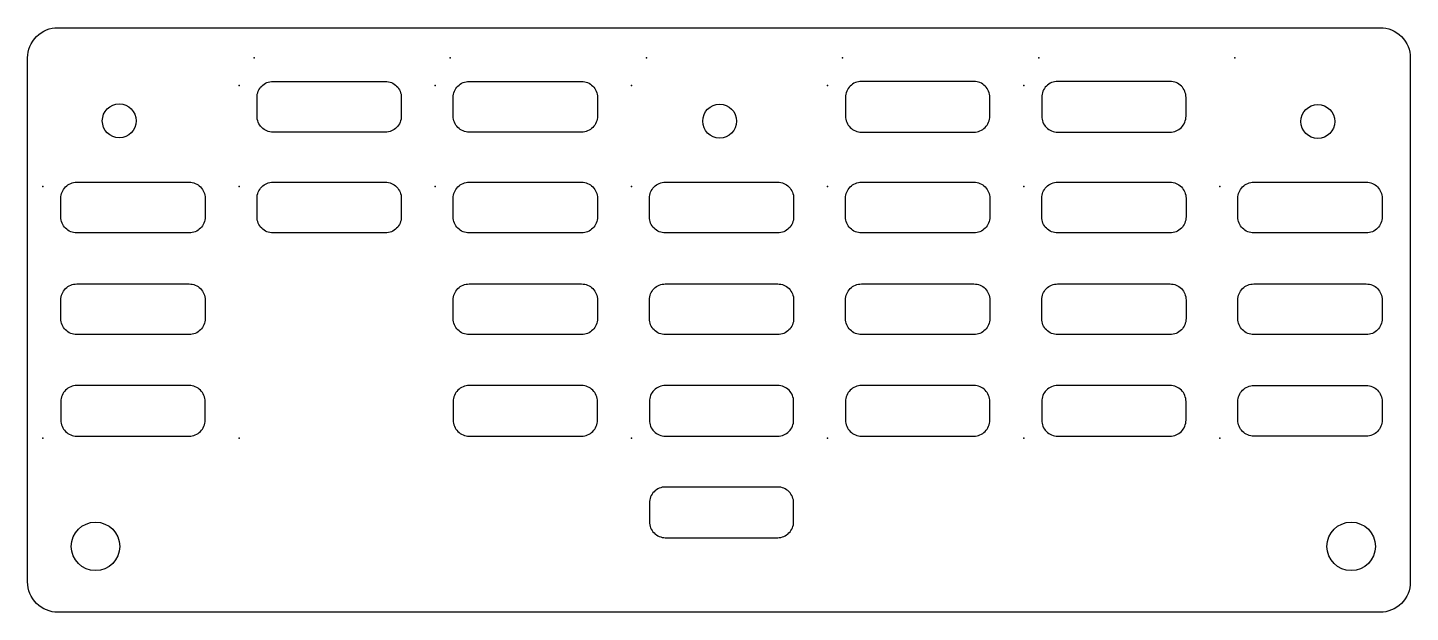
# Model space of a CAD drawing. Header units: millimetres. Extents: x -139 to 138, y -59 to 58.
import ezdxf

# ---------------------------------------------------------------- set-up
doc = ezdxf.new("R2010")
doc.units = ezdxf.units.MM
doc.layers.get('0').update_dxf_attribs({"linetype": 'CONTINUOUS'})

msp = doc.modelspace()

# ---------------------------------------------------------------- linework, layer by layer
for points in [[(-132.65, 58.2), (131.87, 58.2, -0.414214), (137.93, 52.14), (137.93, -52.62, -0.414214), (131.87, -58.68), (-132.65, -58.68, -0.414214), (-138.71, -52.62), (-138.71, 52.14, -0.414214)], [(-89.63, 47.45), (-67.14, 47.45, -0.414214), (-63.95, 44.26), (-63.95, 40.51, -0.414214), (-67.14, 37.32), (-89.63, 37.32, -0.414214), (-92.82, 40.51), (-92.82, 44.26, -0.414214)], [(-53.57, 40.51), (-53.57, 44.26, -0.414214), (-50.38, 47.45), (-27.89, 47.45, -0.414214), (-24.7, 44.26), (-24.7, 40.51, -0.414214), (-27.89, 37.32), (-50.38, 37.32, -0.414214)], [(53.8, 44.26, 0.414214), (50.61, 47.45), (28.12, 47.45, 0.414214), (24.93, 44.26), (24.93, 40.51, 0.414214), (28.12, 37.32), (50.61, 37.32, 0.414214), (53.8, 40.51)], [(64.18, 40.51, 0.414214), (67.37, 37.32), (89.86, 37.32, 0.414214), (93.05, 40.51), (93.05, 44.26, 0.414214), (89.86, 47.45), (67.37, 47.45, 0.414214), (64.18, 44.26)], [(-106.39, 17.17), (-128.88, 17.17, -0.414214), (-132.07, 20.36), (-132.07, 24.11, -0.414214), (-128.88, 27.3), (-106.39, 27.3, -0.414214), (-103.2, 24.11), (-103.2, 20.36, -0.414214)], [(-67.14, 17.17), (-89.63, 17.17, -0.414214), (-92.82, 20.36), (-92.82, 24.11, -0.414214), (-89.63, 27.3), (-67.14, 27.3, -0.414214), (-63.95, 24.11), (-63.95, 20.36, -0.414214)], [(-27.89, 17.17), (-50.38, 17.17, -0.414214), (-53.57, 20.36), (-53.57, 24.11, -0.414214), (-50.38, 27.3), (-27.89, 27.3, -0.414214), (-24.7, 24.11), (-24.7, 20.36, -0.414214)], [(11.36, 17.17), (-11.13, 17.17, -0.414214), (-14.32, 20.36), (-14.32, 24.11, -0.414214), (-11.13, 27.3), (11.36, 27.3, -0.414214), (14.55, 24.11), (14.55, 20.36, -0.414214)], [(50.61, 17.17), (28.12, 17.17, -0.414214), (24.93, 20.36), (24.93, 24.11, -0.414214), (28.12, 27.3), (50.61, 27.3, -0.414214), (53.8, 24.11), (53.8, 20.36, -0.414214)], [(89.86, 17.17), (67.37, 17.17, -0.414214), (64.18, 20.36), (64.18, 24.11, -0.414214), (67.37, 27.3), (89.86, 27.3, -0.414214), (93.05, 24.11), (93.05, 20.36, -0.414214)], [(129.11, 17.17), (106.62, 17.17, -0.414214), (103.43, 20.36), (103.43, 24.11, -0.414214), (106.62, 27.3), (129.11, 27.3, -0.414214), (132.3, 24.11), (132.3, 20.36, -0.414214)], [(-106.39, -3.16), (-128.88, -3.16, -0.414214), (-132.07, 0.03), (-132.07, 3.77, -0.414214), (-128.88, 6.97), (-106.39, 6.97, -0.414214), (-103.2, 3.77), (-103.2, 0.03, -0.414214)], [(-27.89, -3.16), (-50.38, -3.16, -0.414214), (-53.57, 0.03), (-53.57, 3.77, -0.414214), (-50.38, 6.97), (-27.89, 6.97, -0.414214), (-24.7, 3.77), (-24.7, 0.03, -0.414214)], [(11.36, -3.16), (-11.13, -3.16, -0.414214), (-14.32, 0.03), (-14.32, 3.77, -0.414214), (-11.13, 6.97), (11.36, 6.97, -0.414214), (14.55, 3.77), (14.55, 0.03, -0.414214)], [(50.61, -3.16), (28.12, -3.16, -0.414214), (24.93, 0.03), (24.93, 3.77, -0.414214), (28.12, 6.97), (50.61, 6.97, -0.414214), (53.8, 3.77), (53.8, 0.03, -0.414214)], [(89.86, -3.16), (67.37, -3.16, -0.414214), (64.18, 0.03), (64.18, 3.77, -0.414214), (67.37, 6.97), (89.86, 6.97, -0.414214), (93.05, 3.77), (93.05, 0.03, -0.414214)], [(129.11, -3.16), (106.62, -3.16, -0.414214), (103.43, 0.03), (103.43, 3.77, -0.414214), (106.62, 6.97), (129.11, 6.97, -0.414214), (132.3, 3.77), (132.3, 0.03, -0.414214)], [(-128.88, -13.33, 0.414214), (-132.07, -16.53), (-132.07, -20.27, 0.414214), (-128.88, -23.46), (-106.39, -23.46, 0.414214), (-103.2, -20.27), (-103.2, -16.53, 0.414214), (-106.39, -13.33)], [(-50.38, -13.33, 0.414214), (-53.57, -16.53), (-53.57, -20.27, 0.414214), (-50.38, -23.46), (-27.89, -23.46, 0.414214), (-24.7, -20.27), (-24.7, -16.53, 0.414214), (-27.89, -13.33)], [(14.55, -16.53, 0.414214), (11.36, -13.33), (-11.13, -13.33, 0.414214), (-14.32, -16.53), (-14.32, -20.27, 0.414214), (-11.13, -23.46), (11.36, -23.46, 0.414214), (14.55, -20.27)], [(24.93, -20.27, 0.414214), (28.12, -23.46), (50.61, -23.46, 0.414214), (53.8, -20.27), (53.8, -16.53, 0.414214), (50.61, -13.33), (28.12, -13.33, 0.414214), (24.93, -16.53)], [(67.37, -13.33, 0.414214), (64.18, -16.53), (64.18, -20.27, 0.414214), (67.37, -23.46), (89.86, -23.46, 0.414214), (93.05, -20.27), (93.05, -16.53, 0.414214), (89.86, -13.33)], [(129.11, -23.46), (106.62, -23.46, -0.414214), (103.43, -20.27), (103.43, -16.53, -0.414214), (106.62, -13.33), (129.11, -13.33, -0.414214), (132.3, -16.53), (132.3, -20.27, -0.414214)], [(11.36, -43.76, 0.414214), (14.55, -40.57), (14.55, -36.83, 0.414214), (11.36, -33.63), (-11.13, -33.63, 0.414214), (-14.32, -36.83), (-14.32, -40.57, 0.414214), (-11.13, -43.76)]]:
    msp.add_lwpolyline(points, format="xyb", close=True)
for centre, radius in [((-120.38, 39.56), 3.39), ((-0.26, 39.52), 3.39), ((119.42, 39.45), 3.39), ((-125.13, -45.5), 4.85), ((126.1, -45.5), 4.85)]:
    msp.add_circle(centre, radius)
for p in [(-93.4, 52.14), (-54.15, 52.14), (-14.9, 52.14), (24.35, 52.14), (63.6, 52.14), (102.85, 52.14), (-96.4, 46.62), (-57.15, 46.62), (-17.9, 46.62), (21.35, 46.62), (60.6, 46.62), (-135.65, 26.47), (-96.4, 26.47), (-57.15, 26.47), (-17.9, 26.47), (21.35, 26.47), (60.6, 26.47), (99.85, 26.47), (-135.65, -23.86), (-96.4, -23.86), (-17.9, -23.86), (21.35, -23.86), (60.6, -23.86), (99.85, -23.86)]:
    msp.add_point(p)

doc.saveas('drawing.dxf')
